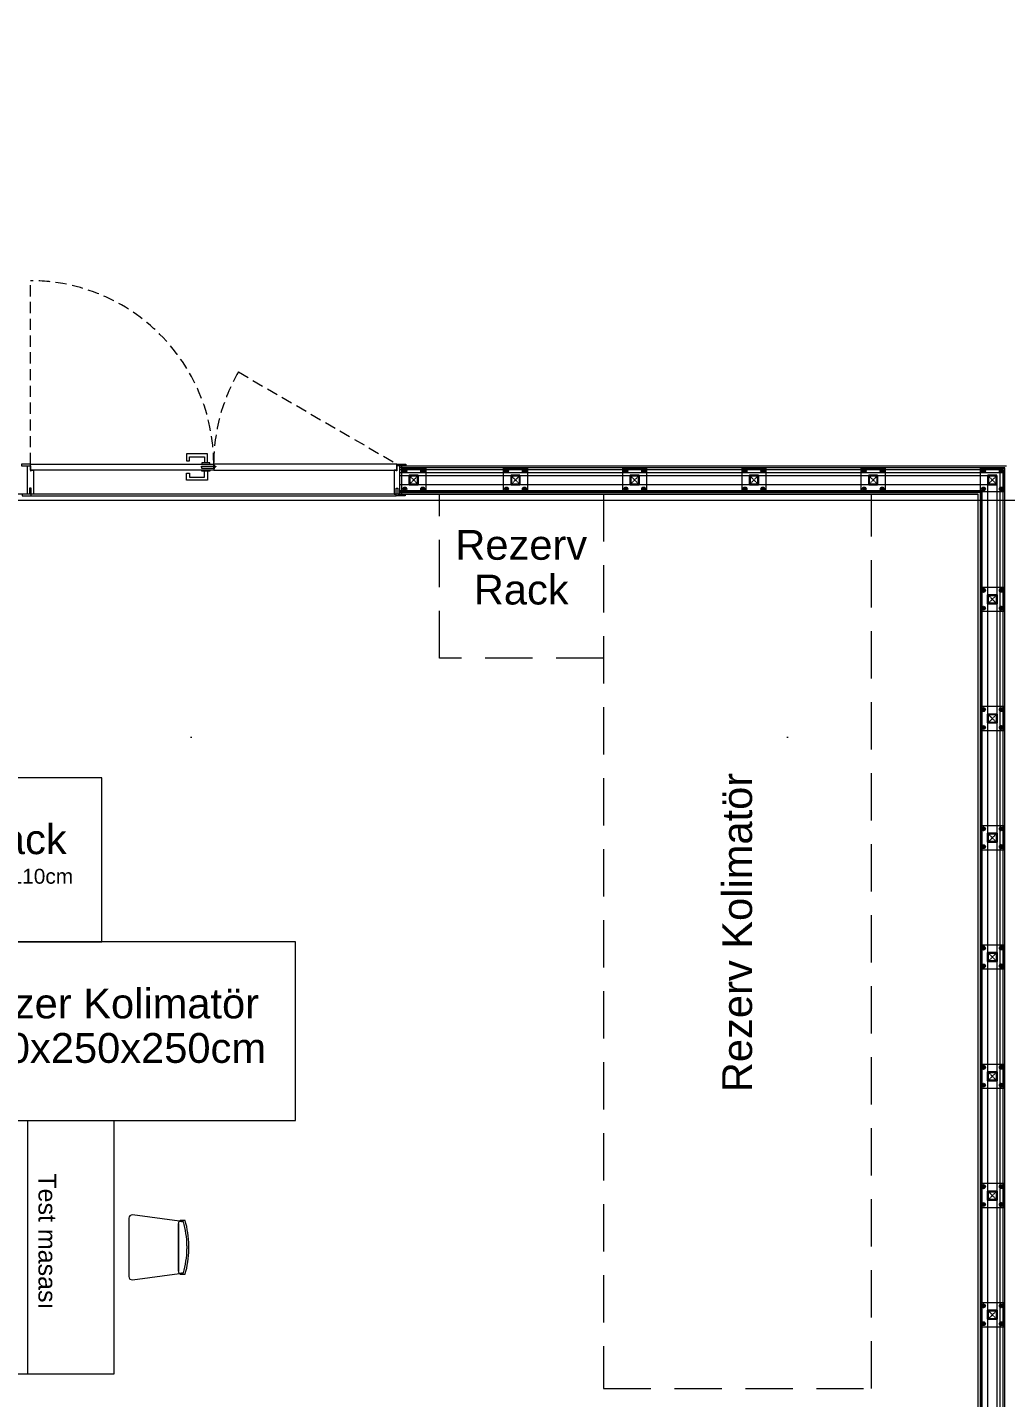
# Model space of a CAD drawing. Header units: centimetres. Extents: x 405464 to 563355, y 50011 to 66875.
# Drawn here: x 514778 to 515435, y 53317 to 54236 of the extents above; entities that cross this region are included whole.
import ezdxf
from ezdxf.enums import TextEntityAlignment as Align

# ---------------------------------------------------------------- set-up
doc = ezdxf.new("R2010")
doc.units = ezdxf.units.CM
for name, pattern in [('CHAIN', [0.3543, 0.2362, -0.0295, 0.0591, -0.0295]), ('DASHDOT', [25.4, 12.7, -6.35, 0, -6.35]), ('DASHED2', [9.525, 6.35, -3.175]), ('HIDDEN', [9.525, 6.35, -3.175]), ('M00$0$CENTER', [50.8, 31.75, -6.35, 6.35, -6.35]), ('M00$0$HIDDEN', [0.375, 0.25, -0.125])]:
    doc.linetypes.add(name, pattern=pattern)
doc.layers.get('0').update_dxf_attribs({"lineweight": 9})
doc.layers.add('-MH_Ad', color=1, linetype='Continuous', lineweight=9, true_color=0xff0000)
doc.layers.add('DV_alçıpanel_duvar_yeni', color=1, linetype='Continuous', lineweight=20, true_color=0xff0000)
for name, color, linetype, lineweight in [('0-KRCN-MİMARİ-220526', 8, 'Continuous', 9), ('A_Aks', 30, 'DASHDOT', 9), ('D_Alcipan_YL', 13, 'BATTING', 13), ('G_0.09', 254, 'Continuous', 9), ('G_0.13', 145, 'Continuous', 13), ('M00$0$A_Iskelet', 20, 'Continuous', 25), ('M00$0$D_Merkez', 51, 'M00$0$CENTER', 13), ('M00$0$D_Profil', 155, 'Continuous', 15), ('M00$0$KP_Acilim', 201, 'M00$0$HIDDEN', 15), ('M00$0$KP_Aksesuar', 9, 'Continuous', 9), ('M00$0$Y_Hidden_[Gizli]', 9, 'M00$0$HIDDEN', 9), ('MH_Alan', 51, 'Continuous', 9), ('TF_Cihaz', 20, 'Continuous', 13), ('TF_Mobilya', 142, 'Continuous', 9)]:
    doc.layers.add(name, color=color, linetype=linetype, lineweight=lineweight)
doc.layers.add('TF_Cihaz_yazı', color=5, linetype='Continuous')
doc.styles.add('MP_KAPI_POZ', font='arial.ttf')
doc.linetypes.add('BATTING', pattern='A,0.0001,-0.1,[134,ltypeshp.shx,S=0.1,R=0,X=-0.1,Y=0],-0.2,[134,ltypeshp.shx,S=0.1,R=180,X=0.1,Y=0],-0.1', length=0.4001)

# ---------------------------------------------------------------- blocks, each defined once
blk = doc.blocks.new('a_aks')
at = {"layer": 'A_Aks', "color": 8, "ltscale": 200}
for p, q in [((10530, 5308.05), (10530, -831.11)), ((10930, 5308.05), (10930, -831.11)), ((-743.44, 1657), (12633.63, 1657))]:
    blk.add_line(p, q, dxfattribs=at)
blk = doc.blocks.new('mimari_yeni_durum')
at = {"layer": 'A_Aks', "color": 8}
blk.add_blockref('a_aks', (0, 0), dxfattribs=at)
blk = doc.blocks.new('sandalye')
at = {"color": 8, "linetype": 'Continuous'}
for p, q in [((-24.3, 217.5), (-340.6, 175.2)), ((0, -196.2), (0, 196.2)), ((-355.7, 180.9), (-378.7, 180.9)), ((-366.5, 171.7), (-340.6, 175.2)), ((-340.6, 175.2), (-366.5, 171.7)), ((-332.8, -157.9), (-332.8, 157.9)), ((-332.8, 157.9), (-332.8, -157.9)), ((-378.7, -180.9), (-355.7, -180.9)), ((-340.6, -175.2), (-366.5, -171.7)), ((-366.5, -171.7), (-340.6, -175.2)), ((-340.6, -175.2), (-24.3, -217.5))]:
    blk.add_line(p, q, dxfattribs=at)
at = {"color": 8, "linetype": 'HIDDEN', "ltscale": 5}
blk.add_line((-403.2, 12.3), (-403.2, -12.3), dxfattribs=at)
at = {"color": 8, "linetype": 'Continuous'}
for centre, radius, start, end in [((-21.5, 196.2), 21.5, 360, 97.62396), ((276, 0), 679.3, 164.55635, 178.96555), ((222.2, 0), 613.2, 163.7398, 178.85401), ((222.2, 0), 613.2, 163.7398, 178.85401), ((-355.7, 157.9), 23, 48.67066, 90), ((-355.7, 157.9), 23, 0, 48.67066), ((-355.7, 157.9), 23, 0, 48.67066), ((276, 0), 679.3, 181.03445, 195.44365), ((222.2, 0), 613.2, 181.14599, 196.2602), ((222.2, 0), 613.2, 181.14599, 196.2602), ((-355.7, -157.9), 23, 270, 311.32934), ((-355.7, -157.9), 23, 311.32934, 360), ((-355.7, -157.9), 23, 311.32934, 360), ((-21.5, -196.2), 21.5, 262.37604, 0)]:
    blk.add_arc(centre, radius, start, end, dxfattribs=at)
at = {"color": 8, "linetype": 'HIDDEN', "ltscale": 5}
for centre, radius, start, end in [((276, 0), 679.3, 178.96555, 181.03445), ((276, 0), 679.3, 178.96555, 181.03445), ((222.2, 0), 613.2, 178.85401, 181.14599), ((222.2, 0), 613.2, 178.85401, 181.14599)]:
    blk.add_arc(centre, radius, start, end, dxfattribs=at)
blk = doc.blocks.new('kar_od_alan_2')
at = {"color": 8, "ltscale": 40}
blk.add_lwpolyline([(10368, 1095.75), (10368, 1095.75, 0.414214), (10370, 1097.75), (10370, 1213.75, 0.414214), (10368, 1215.75), (10368, 1215.75), (10368, 1240.75), (10478, 1240.75), (10478, 1070.75), (10368, 1070.75)], format="xyb", close=True, dxfattribs=at)
blk.add_lwpolyline([(10420, 1240.75), (10420, 1070.75)], dxfattribs=at)
at = {"layer": 'TF_Cihaz', "color": 8, "linetype": 'DASHED2', "ltscale": 5}
for points in [[(10696.5, 1661), (10806.5, 1661), (10806.5, 1551), (10696.5, 1551)], [(10806.5, 1061), (10986.5, 1061), (10986.5, 1661), (10806.5, 1661)]]:
    blk.add_lwpolyline(points, close=True, dxfattribs=at)
at = {"layer": 'TF_Cihaz', "color": 8}
for points in [[(10360, 1360.75), (10470, 1360.75), (10470, 1470.75), (10360, 1470.75)], [(10600, 1240.75), (10600, 1360.75), (10360, 1360.75), (10360, 1240.75)]]:
    blk.add_lwpolyline(points, close=True, dxfattribs=at)
at = {"color": 8, "xscale": 0.1, "yscale": 0.1, "zscale": 0.1, "rotation": 180}
blk.add_blockref('sandalye', (10488, 1155.75), dxfattribs=at)
at = {"color": 8, "style": 'MP_KAPI_POZ'}
blk.add_text('Test masası', height=12, rotation=270, dxfattribs=at).set_placement((10427.44, 1205.38))
at = {"layer": 'TF_Cihaz_yazı', "color": 8, "style": 'MP_KAPI_POZ'}
for s, height, p in [('Rezerv', 20, (10751.36, 1627)), ('Rack', 20, (10751.36, 1597)), ('Rack', 20, (10414.56, 1429.52)), ('110x110cm', 10, (10414.56, 1404.68)), ('Lazer Kolimatör', 20, (10477.63, 1319.35)), ('120x250x250cm', 20, (10477.63, 1289.51))]:
    blk.add_text(s, height=height, dxfattribs=at).set_placement(p, align=Align.MIDDLE_CENTER)
blk.add_text('Rezerv Kolimatör', height=20, rotation=90, dxfattribs=at).set_placement((10896.23, 1366.95), align=Align.MIDDLE_CENTER)
blk = doc.blocks.new('A$C17b1b0ad')
at = {"layer": 'MH_Alan', "color": 8}
blk.add_lwpolyline([(10360, 77), (10509, 77), (10509, 88), (10551, 88), (10551, 77), (10909, 77), (10909, 88), (10951, 88), (10951, 77), (11058, 77), (11058, 1661), (10360, 1661)], close=True, dxfattribs=at)
blk = doc.blocks.new('*U114')
at = {"ltscale": 40}
blk.add_lwpolyline([(0, 0), (0, 6), (6, 6), (6, 0)], close=True, dxfattribs=at)
at = {"layer": 'M00$0$D_Merkez', "ltscale": 0.015}
for points in [[(0, 0), (6, 6)], [(0, 6), (6, 0)]]:
    blk.add_lwpolyline(points, dxfattribs=at)
at = {"layer": 'M00$0$D_Profil', "ltscale": 40}
blk.add_lwpolyline([(0.4, 0.4), (0.4, 5.6), (5.6, 5.6), (5.6, 0.4)], close=True, dxfattribs=at)
blk = doc.blocks.new('duvarlar')
at = {"color": 8}
for points in [[(10422, 1681.2), (10416, 1681.2), (10416, 1680), (10422, 1680)], [(10422.5, 1677.2), (10424, 1677.2), (10424, 1661), (10422.6, 1661), (10422.6, 1665), (10421.4, 1665), (10421.4, 1661), (10420, 1661), (10420, 1680), (10422, 1680), (10422, 1676.7), (10422.5, 1676.7)], [(10545, 1681.2), (10545, 1677.2), (10422, 1677.2), (10422, 1681.2)], [(10545, 1681.2), (10545, 1677.2), (10668, 1677.2), (10668, 1681.2)], [(10667.4, 1661), (10667.4, 1665), (10668.6, 1665), (10668.6, 1661), (10670, 1661), (10670, 1680), (10668, 1680), (10668, 1676.7), (10667.5, 1676.7), (10667.5, 1677.2), (10666, 1677.2), (10666, 1661)], [(10668, 1681.2), (10674, 1681.2), (10674, 1680), (10668, 1680)], [(10687.25, 1662.5), (10671.25, 1662.5), (10671.25, 1678.5), (10687.25, 1678.5)], [(10755.5, 1662.5), (10739.5, 1662.5), (10739.5, 1678.5), (10755.5, 1678.5)], [(10835.5, 1662.5), (10819.5, 1662.5), (10819.5, 1678.5), (10835.5, 1678.5)], [(10915.5, 1662.5), (10899.5, 1662.5), (10899.5, 1678.5), (10915.5, 1678.5)], [(10995.5, 1662.5), (10979.5, 1662.5), (10979.5, 1678.5), (10995.5, 1678.5)], [(11075.5, 1662.5), (11059.5, 1662.5), (11059.5, 1678.5), (11075.5, 1678.5)], [(10421.4, 1661), (10416.6, 1661), (10416.6, 1659.8), (10422.6, 1659.8), (10422.6, 1665), (10421.4, 1665)], [(10668.6, 1661), (10673.4, 1661), (10673.4, 1659.8), (10667.4, 1659.8), (10667.4, 1665), (10668.6, 1665)], [(11075.5, 1582.5), (11075.5, 1598.5), (11059.5, 1598.5), (11059.5, 1582.5)], [(11075.5, 1502.5), (11075.5, 1518.5), (11059.5, 1518.5), (11059.5, 1502.5)], [(11075.5, 1422.5), (11075.5, 1438.5), (11059.5, 1438.5), (11059.5, 1422.5)], [(11075.5, 1342.5), (11075.5, 1358.5), (11059.5, 1358.5), (11059.5, 1342.5)], [(11075.5, 1262.5), (11075.5, 1278.5), (11059.5, 1278.5), (11059.5, 1262.5)], [(11075.5, 1182.5), (11075.5, 1198.5), (11059.5, 1198.5), (11059.5, 1182.5)], [(11075.5, 1102.5), (11075.5, 1118.5), (11059.5, 1118.5), (11059.5, 1102.5)]]:
    blk.add_lwpolyline(points, close=True, dxfattribs=at)
at = {"layer": 'D_Alcipan_YL', "color": 8, "linetype": 'BATTING', "ltscale": 4}
for p, q in [((10670, 1675.5), (11072.5, 1675.5)), ((11072.5, 1675.5), (11072.5, 77))]:
    blk.add_line(p, q, dxfattribs=at)
at = {"layer": 'DV_alçıpanel_duvar_yeni', "color": 8}
for p, q in [((10670, 1680), (11077, 1680)), ((10670, 1680), (11077, 1680)), ((11075.75, 1678.75), (10670, 1678.75)), ((10670, 1677.5), (11074.5, 1677.5)), ((11074.5, 1677.5), (11074.5, 77)), ((11075.75, 77), (11075.75, 1678.75)), ((10670, 1663.5), (11060.5, 1663.5)), ((10670, 1662.25), (11059.25, 1662.25)), ((11059.25, 1662.25), (10670, 1662.25)), ((10670, 1661), (11058, 1661)), ((11058, 77), (11058, 1661)), ((11059.25, 1662.25), (11059.25, 77)), ((11060.5, 77), (11060.5, 1663.5))]:
    blk.add_line(p, q, dxfattribs=at)
at = {"layer": 'G_0.09', "color": 8}
for p, q in [((10672.08, 1676.5), (10672.66, 1677.51)), ((10672.66, 1675.49), (10672.08, 1676.5)), ((10672.66, 1677.51), (10673.84, 1677.51)), ((10673.84, 1675.49), (10672.66, 1675.49)), ((10673.84, 1677.51), (10674.42, 1676.5)), ((10674.42, 1676.5), (10673.84, 1675.49)), ((10684.66, 1677.51), (10684.08, 1676.5)), ((10684.08, 1676.5), (10684.66, 1675.49)), ((10685.84, 1677.51), (10684.66, 1677.51)), ((10684.66, 1675.49), (10685.84, 1675.49)), ((10686.42, 1676.5), (10685.84, 1677.51)), ((10685.84, 1675.49), (10686.42, 1676.5)), ((10740.33, 1676.5), (10740.91, 1677.51)), ((10740.91, 1675.49), (10740.33, 1676.5)), ((10740.91, 1677.51), (10742.09, 1677.51)), ((10742.09, 1675.49), (10740.91, 1675.49)), ((10742.09, 1677.51), (10742.67, 1676.5)), ((10742.67, 1676.5), (10742.09, 1675.49)), ((10752.91, 1677.51), (10752.33, 1676.5)), ((10752.33, 1676.5), (10752.91, 1675.49)), ((10754.09, 1677.51), (10752.91, 1677.51)), ((10752.91, 1675.49), (10754.09, 1675.49)), ((10754.67, 1676.5), (10754.09, 1677.51)), ((10754.09, 1675.49), (10754.67, 1676.5)), ((10820.33, 1676.5), (10820.91, 1677.51)), ((10820.91, 1675.49), (10820.33, 1676.5)), ((10820.91, 1677.51), (10822.09, 1677.51)), ((10822.09, 1675.49), (10820.91, 1675.49)), ((10822.09, 1677.51), (10822.67, 1676.5)), ((10822.67, 1676.5), (10822.09, 1675.49)), ((10832.91, 1677.51), (10832.33, 1676.5)), ((10832.33, 1676.5), (10832.91, 1675.49)), ((10834.09, 1677.51), (10832.91, 1677.51)), ((10832.91, 1675.49), (10834.09, 1675.49)), ((10834.67, 1676.5), (10834.09, 1677.51)), ((10834.09, 1675.49), (10834.67, 1676.5)), ((10900.33, 1676.5), (10900.91, 1677.51)), ((10900.91, 1675.49), (10900.33, 1676.5)), ((10900.91, 1677.51), (10902.09, 1677.51)), ((10902.09, 1675.49), (10900.91, 1675.49)), ((10902.09, 1677.51), (10902.67, 1676.5)), ((10902.67, 1676.5), (10902.09, 1675.49)), ((10912.91, 1677.51), (10912.33, 1676.5)), ((10912.33, 1676.5), (10912.91, 1675.49)), ((10914.09, 1677.51), (10912.91, 1677.51)), ((10912.91, 1675.49), (10914.09, 1675.49)), ((10914.67, 1676.5), (10914.09, 1677.51)), ((10914.09, 1675.49), (10914.67, 1676.5)), ((10980.33, 1676.5), (10980.91, 1677.51)), ((10980.91, 1675.49), (10980.33, 1676.5)), ((10980.91, 1677.51), (10982.09, 1677.51)), ((10982.09, 1675.49), (10980.91, 1675.49)), ((10982.09, 1677.51), (10982.67, 1676.5)), ((10982.67, 1676.5), (10982.09, 1675.49)), ((10992.91, 1677.51), (10992.33, 1676.5)), ((10992.33, 1676.5), (10992.91, 1675.49)), ((10994.09, 1677.51), (10992.91, 1677.51)), ((10992.91, 1675.49), (10994.09, 1675.49)), ((10994.67, 1676.5), (10994.09, 1677.51)), ((10994.09, 1675.49), (10994.67, 1676.5)), ((11060.33, 1676.5), (11060.91, 1677.51)), ((11060.91, 1675.49), (11060.33, 1676.5)), ((11060.91, 1677.51), (11062.09, 1677.51)), ((11062.09, 1675.49), (11060.91, 1675.49)), ((11062.09, 1677.51), (11062.67, 1676.5)), ((11062.67, 1676.5), (11062.09, 1675.49)), ((11072.91, 1677.51), (11072.33, 1676.5)), ((11072.33, 1676.5), (11072.91, 1675.49)), ((11074.09, 1677.51), (11072.91, 1677.51)), ((11072.91, 1675.49), (11074.09, 1675.49)), ((11074.67, 1676.5), (11074.09, 1677.51)), ((11074.09, 1675.49), (11074.67, 1676.5)), ((10672.66, 1665.51), (10672.08, 1664.5)), ((10672.08, 1664.5), (10672.66, 1663.49)), ((10673.84, 1665.51), (10672.66, 1665.51)), ((10674.42, 1664.5), (10673.84, 1665.51)), ((10673.84, 1663.49), (10674.42, 1664.5)), ((10684.08, 1664.5), (10684.66, 1665.51)), ((10684.66, 1663.49), (10684.08, 1664.5)), ((10684.66, 1665.51), (10685.84, 1665.51)), ((10685.84, 1665.51), (10686.42, 1664.5)), ((10686.42, 1664.5), (10685.84, 1663.49)), ((10740.91, 1665.51), (10740.33, 1664.5)), ((10740.33, 1664.5), (10740.91, 1663.49)), ((10742.09, 1665.51), (10740.91, 1665.51)), ((10742.67, 1664.5), (10742.09, 1665.51)), ((10742.09, 1663.49), (10742.67, 1664.5)), ((10752.33, 1664.5), (10752.91, 1665.51)), ((10752.91, 1663.49), (10752.33, 1664.5)), ((10752.91, 1665.51), (10754.09, 1665.51)), ((10754.09, 1665.51), (10754.67, 1664.5)), ((10754.67, 1664.5), (10754.09, 1663.49)), ((10820.91, 1665.51), (10820.33, 1664.5)), ((10820.33, 1664.5), (10820.91, 1663.49)), ((10822.09, 1665.51), (10820.91, 1665.51)), ((10822.67, 1664.5), (10822.09, 1665.51)), ((10822.09, 1663.49), (10822.67, 1664.5)), ((10832.33, 1664.5), (10832.91, 1665.51)), ((10832.91, 1663.49), (10832.33, 1664.5)), ((10832.91, 1665.51), (10834.09, 1665.51)), ((10834.09, 1665.51), (10834.67, 1664.5)), ((10834.67, 1664.5), (10834.09, 1663.49)), ((10900.91, 1665.51), (10900.33, 1664.5)), ((10900.33, 1664.5), (10900.91, 1663.49)), ((10902.09, 1665.51), (10900.91, 1665.51)), ((10902.67, 1664.5), (10902.09, 1665.51)), ((10902.09, 1663.49), (10902.67, 1664.5)), ((10912.33, 1664.5), (10912.91, 1665.51)), ((10912.91, 1663.49), (10912.33, 1664.5)), ((10912.91, 1665.51), (10914.09, 1665.51)), ((10914.09, 1665.51), (10914.67, 1664.5)), ((10914.67, 1664.5), (10914.09, 1663.49)), ((10980.91, 1665.51), (10980.33, 1664.5)), ((10980.33, 1664.5), (10980.91, 1663.49)), ((10982.09, 1665.51), (10980.91, 1665.51)), ((10982.67, 1664.5), (10982.09, 1665.51)), ((10982.09, 1663.49), (10982.67, 1664.5)), ((10992.33, 1664.5), (10992.91, 1665.51)), ((10992.91, 1663.49), (10992.33, 1664.5)), ((10992.91, 1665.51), (10994.09, 1665.51)), ((10994.09, 1665.51), (10994.67, 1664.5)), ((10994.67, 1664.5), (10994.09, 1663.49)), ((11060.91, 1665.51), (11060.33, 1664.5)), ((11060.33, 1664.5), (11060.91, 1663.49)), ((11062.09, 1665.51), (11060.91, 1665.51)), ((11062.67, 1664.5), (11062.09, 1665.51)), ((11062.09, 1663.49), (11062.67, 1664.5)), ((11072.33, 1664.5), (11072.91, 1665.51)), ((11072.91, 1663.49), (11072.33, 1664.5)), ((11072.91, 1665.51), (11074.09, 1665.51)), ((11074.09, 1665.51), (11074.67, 1664.5)), ((11074.67, 1664.5), (11074.09, 1663.49)), ((10672.66, 1663.49), (10673.84, 1663.49)), ((10685.84, 1663.49), (10684.66, 1663.49)), ((10740.91, 1663.49), (10742.09, 1663.49)), ((10754.09, 1663.49), (10752.91, 1663.49)), ((10820.91, 1663.49), (10822.09, 1663.49)), ((10834.09, 1663.49), (10832.91, 1663.49)), ((10900.91, 1663.49), (10902.09, 1663.49)), ((10914.09, 1663.49), (10912.91, 1663.49)), ((10980.91, 1663.49), (10982.09, 1663.49)), ((10994.09, 1663.49), (10992.91, 1663.49)), ((11060.91, 1663.49), (11062.09, 1663.49)), ((11074.09, 1663.49), (11072.91, 1663.49)), ((11061.5, 1597.67), (11060.49, 1597.09)), ((11060.49, 1597.09), (11060.49, 1595.91)), ((11060.49, 1595.91), (11061.5, 1595.33)), ((11062.51, 1597.09), (11061.5, 1597.67)), ((11061.5, 1595.33), (11062.51, 1595.91)), ((11062.51, 1595.91), (11062.51, 1597.09)), ((11072.49, 1597.09), (11073.5, 1597.67)), ((11072.49, 1595.91), (11072.49, 1597.09)), ((11073.5, 1595.33), (11072.49, 1595.91)), ((11073.5, 1597.67), (11074.51, 1597.09)), ((11074.51, 1595.91), (11073.5, 1595.33)), ((11074.51, 1597.09), (11074.51, 1595.91)), ((11060.49, 1585.09), (11061.5, 1585.67)), ((11060.49, 1583.91), (11060.49, 1585.09)), ((11061.5, 1583.33), (11060.49, 1583.91)), ((11061.5, 1585.67), (11062.51, 1585.09)), ((11062.51, 1583.91), (11061.5, 1583.33)), ((11062.51, 1585.09), (11062.51, 1583.91)), ((11073.5, 1585.67), (11072.49, 1585.09)), ((11072.49, 1585.09), (11072.49, 1583.91)), ((11072.49, 1583.91), (11073.5, 1583.33)), ((11074.51, 1585.09), (11073.5, 1585.67)), ((11073.5, 1583.33), (11074.51, 1583.91)), ((11074.51, 1583.91), (11074.51, 1585.09)), ((11061.5, 1517.67), (11060.49, 1517.09)), ((11060.49, 1517.09), (11060.49, 1515.91)), ((11062.51, 1517.09), (11061.5, 1517.67)), ((11062.51, 1515.91), (11062.51, 1517.09)), ((11072.49, 1517.09), (11073.5, 1517.67)), ((11072.49, 1515.91), (11072.49, 1517.09)), ((11073.5, 1517.67), (11074.51, 1517.09)), ((11074.51, 1517.09), (11074.51, 1515.91)), ((11060.49, 1515.91), (11061.5, 1515.33)), ((11061.5, 1515.33), (11062.51, 1515.91)), ((11073.5, 1515.33), (11072.49, 1515.91)), ((11074.51, 1515.91), (11073.5, 1515.33)), ((11060.49, 1505.09), (11061.5, 1505.67)), ((11060.49, 1503.91), (11060.49, 1505.09)), ((11061.5, 1503.33), (11060.49, 1503.91)), ((11061.5, 1505.67), (11062.51, 1505.09)), ((11062.51, 1503.91), (11061.5, 1503.33)), ((11062.51, 1505.09), (11062.51, 1503.91)), ((11073.5, 1505.67), (11072.49, 1505.09)), ((11072.49, 1505.09), (11072.49, 1503.91)), ((11072.49, 1503.91), (11073.5, 1503.33)), ((11074.51, 1505.09), (11073.5, 1505.67)), ((11073.5, 1503.33), (11074.51, 1503.91)), ((11074.51, 1503.91), (11074.51, 1505.09)), ((11061.5, 1437.67), (11060.49, 1437.09)), ((11060.49, 1437.09), (11060.49, 1435.91)), ((11060.49, 1435.91), (11061.5, 1435.33)), ((11062.51, 1437.09), (11061.5, 1437.67)), ((11061.5, 1435.33), (11062.51, 1435.91)), ((11062.51, 1435.91), (11062.51, 1437.09)), ((11072.49, 1437.09), (11073.5, 1437.67)), ((11072.49, 1435.91), (11072.49, 1437.09)), ((11073.5, 1435.33), (11072.49, 1435.91)), ((11073.5, 1437.67), (11074.51, 1437.09)), ((11074.51, 1435.91), (11073.5, 1435.33)), ((11074.51, 1437.09), (11074.51, 1435.91)), ((11060.49, 1425.09), (11061.5, 1425.67)), ((11060.49, 1423.91), (11060.49, 1425.09)), ((11061.5, 1425.67), (11062.51, 1425.09)), ((11062.51, 1425.09), (11062.51, 1423.91)), ((11073.5, 1425.67), (11072.49, 1425.09)), ((11072.49, 1425.09), (11072.49, 1423.91)), ((11074.51, 1425.09), (11073.5, 1425.67)), ((11074.51, 1423.91), (11074.51, 1425.09)), ((11061.5, 1423.33), (11060.49, 1423.91)), ((11062.51, 1423.91), (11061.5, 1423.33)), ((11072.49, 1423.91), (11073.5, 1423.33)), ((11073.5, 1423.33), (11074.51, 1423.91)), ((11061.5, 1357.67), (11060.49, 1357.09)), ((11060.49, 1357.09), (11060.49, 1355.91)), ((11060.49, 1355.91), (11061.5, 1355.33)), ((11062.51, 1357.09), (11061.5, 1357.67)), ((11061.5, 1355.33), (11062.51, 1355.91)), ((11062.51, 1355.91), (11062.51, 1357.09)), ((11072.49, 1357.09), (11073.5, 1357.67)), ((11072.49, 1355.91), (11072.49, 1357.09)), ((11073.5, 1355.33), (11072.49, 1355.91)), ((11073.5, 1357.67), (11074.51, 1357.09)), ((11074.51, 1355.91), (11073.5, 1355.33)), ((11074.51, 1357.09), (11074.51, 1355.91)), ((11060.49, 1345.09), (11061.5, 1345.67)), ((11060.49, 1343.91), (11060.49, 1345.09)), ((11061.5, 1343.33), (11060.49, 1343.91)), ((11061.5, 1345.67), (11062.51, 1345.09)), ((11062.51, 1343.91), (11061.5, 1343.33)), ((11062.51, 1345.09), (11062.51, 1343.91)), ((11073.5, 1345.67), (11072.49, 1345.09)), ((11072.49, 1345.09), (11072.49, 1343.91)), ((11072.49, 1343.91), (11073.5, 1343.33)), ((11074.51, 1345.09), (11073.5, 1345.67)), ((11073.5, 1343.33), (11074.51, 1343.91)), ((11074.51, 1343.91), (11074.51, 1345.09)), ((11061.5, 1277.67), (11060.49, 1277.09)), ((11062.51, 1277.09), (11061.5, 1277.67)), ((11072.49, 1277.09), (11073.5, 1277.67)), ((11073.5, 1277.67), (11074.51, 1277.09)), ((11060.49, 1277.09), (11060.49, 1275.91)), ((11060.49, 1275.91), (11061.5, 1275.33)), ((11061.5, 1275.33), (11062.51, 1275.91)), ((11062.51, 1275.91), (11062.51, 1277.09)), ((11072.49, 1275.91), (11072.49, 1277.09)), ((11073.5, 1275.33), (11072.49, 1275.91)), ((11074.51, 1275.91), (11073.5, 1275.33)), ((11074.51, 1277.09), (11074.51, 1275.91)), ((11060.49, 1265.09), (11061.5, 1265.67)), ((11060.49, 1263.91), (11060.49, 1265.09)), ((11061.5, 1263.33), (11060.49, 1263.91)), ((11061.5, 1265.67), (11062.51, 1265.09)), ((11062.51, 1263.91), (11061.5, 1263.33)), ((11062.51, 1265.09), (11062.51, 1263.91)), ((11073.5, 1265.67), (11072.49, 1265.09)), ((11072.49, 1265.09), (11072.49, 1263.91)), ((11072.49, 1263.91), (11073.5, 1263.33)), ((11074.51, 1265.09), (11073.5, 1265.67)), ((11073.5, 1263.33), (11074.51, 1263.91)), ((11074.51, 1263.91), (11074.51, 1265.09)), ((11061.5, 1197.67), (11060.49, 1197.09)), ((11060.49, 1197.09), (11060.49, 1195.91)), ((11060.49, 1195.91), (11061.5, 1195.33)), ((11062.51, 1197.09), (11061.5, 1197.67)), ((11061.5, 1195.33), (11062.51, 1195.91)), ((11062.51, 1195.91), (11062.51, 1197.09)), ((11072.49, 1197.09), (11073.5, 1197.67)), ((11072.49, 1195.91), (11072.49, 1197.09)), ((11073.5, 1195.33), (11072.49, 1195.91)), ((11073.5, 1197.67), (11074.51, 1197.09)), ((11074.51, 1195.91), (11073.5, 1195.33)), ((11074.51, 1197.09), (11074.51, 1195.91)), ((11060.49, 1185.09), (11061.5, 1185.67)), ((11060.49, 1183.91), (11060.49, 1185.09)), ((11061.5, 1183.33), (11060.49, 1183.91)), ((11061.5, 1185.67), (11062.51, 1185.09)), ((11062.51, 1183.91), (11061.5, 1183.33)), ((11062.51, 1185.09), (11062.51, 1183.91)), ((11073.5, 1185.67), (11072.49, 1185.09)), ((11072.49, 1185.09), (11072.49, 1183.91)), ((11072.49, 1183.91), (11073.5, 1183.33)), ((11074.51, 1185.09), (11073.5, 1185.67)), ((11073.5, 1183.33), (11074.51, 1183.91)), ((11074.51, 1183.91), (11074.51, 1185.09)), ((11061.5, 1117.67), (11060.49, 1117.09)), ((11060.49, 1117.09), (11060.49, 1115.91)), ((11060.49, 1115.91), (11061.5, 1115.33)), ((11062.51, 1117.09), (11061.5, 1117.67)), ((11061.5, 1115.33), (11062.51, 1115.91)), ((11062.51, 1115.91), (11062.51, 1117.09)), ((11072.49, 1117.09), (11073.5, 1117.67)), ((11072.49, 1115.91), (11072.49, 1117.09)), ((11073.5, 1115.33), (11072.49, 1115.91)), ((11073.5, 1117.67), (11074.51, 1117.09)), ((11074.51, 1115.91), (11073.5, 1115.33)), ((11074.51, 1117.09), (11074.51, 1115.91)), ((11060.49, 1105.09), (11061.5, 1105.67)), ((11060.49, 1103.91), (11060.49, 1105.09)), ((11061.5, 1103.33), (11060.49, 1103.91)), ((11061.5, 1105.67), (11062.51, 1105.09)), ((11062.51, 1103.91), (11061.5, 1103.33)), ((11062.51, 1105.09), (11062.51, 1103.91)), ((11073.5, 1105.67), (11072.49, 1105.09)), ((11072.49, 1105.09), (11072.49, 1103.91)), ((11072.49, 1103.91), (11073.5, 1103.33)), ((11074.51, 1105.09), (11073.5, 1105.67)), ((11073.5, 1103.33), (11074.51, 1103.91)), ((11074.51, 1103.91), (11074.51, 1105.09))]:
    blk.add_line(p, q, dxfattribs=at)
at = {"layer": 'G_0.09', "color": 8, "linetype": 'CHAIN', "ltscale": 3}
for p, q in [((10674.42, 1676.5), (10672.08, 1676.5)), ((10673.25, 1677.51), (10673.25, 1675.49)), ((10684.08, 1676.5), (10686.42, 1676.5)), ((10685.25, 1677.51), (10685.25, 1675.49)), ((10742.67, 1676.5), (10740.33, 1676.5)), ((10741.5, 1677.51), (10741.5, 1675.49)), ((10752.33, 1676.5), (10754.67, 1676.5)), ((10753.5, 1677.51), (10753.5, 1675.49)), ((10822.67, 1676.5), (10820.33, 1676.5)), ((10821.5, 1677.51), (10821.5, 1675.49)), ((10832.33, 1676.5), (10834.67, 1676.5)), ((10833.5, 1677.51), (10833.5, 1675.49)), ((10902.67, 1676.5), (10900.33, 1676.5)), ((10901.5, 1677.51), (10901.5, 1675.49)), ((10912.33, 1676.5), (10914.67, 1676.5)), ((10913.5, 1677.51), (10913.5, 1675.49)), ((10982.67, 1676.5), (10980.33, 1676.5)), ((10981.5, 1677.51), (10981.5, 1675.49)), ((10992.33, 1676.5), (10994.67, 1676.5)), ((10993.5, 1677.51), (10993.5, 1675.49)), ((11062.67, 1676.5), (11060.33, 1676.5)), ((11061.5, 1677.51), (11061.5, 1675.49)), ((11072.33, 1676.5), (11074.67, 1676.5)), ((11073.5, 1677.51), (11073.5, 1675.49)), ((10674.42, 1664.5), (10672.08, 1664.5)), ((10673.25, 1663.49), (10673.25, 1665.51)), ((10684.08, 1664.5), (10686.42, 1664.5)), ((10685.25, 1663.49), (10685.25, 1665.51)), ((10742.67, 1664.5), (10740.33, 1664.5)), ((10741.5, 1663.49), (10741.5, 1665.51)), ((10752.33, 1664.5), (10754.67, 1664.5)), ((10753.5, 1663.49), (10753.5, 1665.51)), ((10822.67, 1664.5), (10820.33, 1664.5)), ((10821.5, 1663.49), (10821.5, 1665.51)), ((10832.33, 1664.5), (10834.67, 1664.5)), ((10833.5, 1663.49), (10833.5, 1665.51)), ((10902.67, 1664.5), (10900.33, 1664.5)), ((10901.5, 1663.49), (10901.5, 1665.51)), ((10912.33, 1664.5), (10914.67, 1664.5)), ((10913.5, 1663.49), (10913.5, 1665.51)), ((10982.67, 1664.5), (10980.33, 1664.5)), ((10981.5, 1663.49), (10981.5, 1665.51)), ((10992.33, 1664.5), (10994.67, 1664.5)), ((10993.5, 1663.49), (10993.5, 1665.51)), ((11062.67, 1664.5), (11060.33, 1664.5)), ((11061.5, 1663.49), (11061.5, 1665.51)), ((11072.33, 1664.5), (11074.67, 1664.5)), ((11073.5, 1663.49), (11073.5, 1665.51)), ((11060.49, 1596.5), (11062.51, 1596.5)), ((11061.5, 1595.33), (11061.5, 1597.67)), ((11074.51, 1596.5), (11072.49, 1596.5)), ((11073.5, 1595.33), (11073.5, 1597.67)), ((11060.49, 1584.5), (11062.51, 1584.5)), ((11061.5, 1585.67), (11061.5, 1583.33)), ((11074.51, 1584.5), (11072.49, 1584.5)), ((11073.5, 1585.67), (11073.5, 1583.33)), ((11061.5, 1515.33), (11061.5, 1517.67)), ((11073.5, 1515.33), (11073.5, 1517.67)), ((11060.49, 1516.5), (11062.51, 1516.5)), ((11074.51, 1516.5), (11072.49, 1516.5)), ((11060.49, 1504.5), (11062.51, 1504.5)), ((11061.5, 1505.67), (11061.5, 1503.33)), ((11074.51, 1504.5), (11072.49, 1504.5)), ((11073.5, 1505.67), (11073.5, 1503.33)), ((11060.49, 1436.5), (11062.51, 1436.5)), ((11061.5, 1435.33), (11061.5, 1437.67)), ((11074.51, 1436.5), (11072.49, 1436.5)), ((11073.5, 1435.33), (11073.5, 1437.67)), ((11061.5, 1425.67), (11061.5, 1423.33)), ((11073.5, 1425.67), (11073.5, 1423.33)), ((11060.49, 1424.5), (11062.51, 1424.5)), ((11074.51, 1424.5), (11072.49, 1424.5)), ((11060.49, 1356.5), (11062.51, 1356.5)), ((11061.5, 1355.33), (11061.5, 1357.67)), ((11074.51, 1356.5), (11072.49, 1356.5)), ((11073.5, 1355.33), (11073.5, 1357.67)), ((11060.49, 1344.5), (11062.51, 1344.5)), ((11061.5, 1345.67), (11061.5, 1343.33)), ((11074.51, 1344.5), (11072.49, 1344.5)), ((11073.5, 1345.67), (11073.5, 1343.33)), ((11061.5, 1275.33), (11061.5, 1277.67)), ((11073.5, 1275.33), (11073.5, 1277.67)), ((11060.49, 1276.5), (11062.51, 1276.5)), ((11074.51, 1276.5), (11072.49, 1276.5)), ((11060.49, 1264.5), (11062.51, 1264.5)), ((11061.5, 1265.67), (11061.5, 1263.33)), ((11074.51, 1264.5), (11072.49, 1264.5)), ((11073.5, 1265.67), (11073.5, 1263.33)), ((11060.49, 1196.5), (11062.51, 1196.5)), ((11061.5, 1195.33), (11061.5, 1197.67)), ((11074.51, 1196.5), (11072.49, 1196.5)), ((11073.5, 1195.33), (11073.5, 1197.67)), ((11060.49, 1184.5), (11062.51, 1184.5)), ((11061.5, 1185.67), (11061.5, 1183.33)), ((11074.51, 1184.5), (11072.49, 1184.5)), ((11073.5, 1185.67), (11073.5, 1183.33)), ((11060.49, 1116.5), (11062.51, 1116.5)), ((11061.5, 1115.33), (11061.5, 1117.67)), ((11074.51, 1116.5), (11072.49, 1116.5)), ((11073.5, 1115.33), (11073.5, 1117.67)), ((11060.49, 1104.5), (11062.51, 1104.5)), ((11061.5, 1105.67), (11061.5, 1103.33)), ((11074.51, 1104.5), (11072.49, 1104.5)), ((11073.5, 1105.67), (11073.5, 1103.33))]:
    blk.add_line(p, q, dxfattribs=at)
at = {"layer": 'G_0.09', "color": 8}
for centre, radius in [((10673.25, 1676.5), 1.28), ((10673.25, 1676.5), 0.917), ((10673.25, 1676.5), 0.9), ((10673.25, 1676.5), 0.693), ((10673.25, 1676.5), 0.64), ((10673.25, 1676.5), 0.539), ((10685.25, 1676.5), 1.28), ((10685.25, 1676.5), 0.917), ((10685.25, 1676.5), 0.9), ((10685.25, 1676.5), 0.693), ((10685.25, 1676.5), 0.64), ((10685.25, 1676.5), 0.539), ((10741.5, 1676.5), 1.28), ((10741.5, 1676.5), 0.917), ((10741.5, 1676.5), 0.9), ((10741.5, 1676.5), 0.693), ((10741.5, 1676.5), 0.64), ((10741.5, 1676.5), 0.539), ((10753.5, 1676.5), 1.28), ((10753.5, 1676.5), 0.917), ((10753.5, 1676.5), 0.9), ((10753.5, 1676.5), 0.693), ((10753.5, 1676.5), 0.64), ((10753.5, 1676.5), 0.539), ((10821.5, 1676.5), 1.28), ((10821.5, 1676.5), 0.917), ((10821.5, 1676.5), 0.9), ((10821.5, 1676.5), 0.693), ((10821.5, 1676.5), 0.64), ((10821.5, 1676.5), 0.539), ((10833.5, 1676.5), 1.28), ((10833.5, 1676.5), 0.917), ((10833.5, 1676.5), 0.9), ((10833.5, 1676.5), 0.693), ((10833.5, 1676.5), 0.64), ((10833.5, 1676.5), 0.539), ((10901.5, 1676.5), 1.28), ((10901.5, 1676.5), 0.917), ((10901.5, 1676.5), 0.9), ((10901.5, 1676.5), 0.693), ((10901.5, 1676.5), 0.64), ((10901.5, 1676.5), 0.539), ((10913.5, 1676.5), 1.28), ((10913.5, 1676.5), 0.917), ((10913.5, 1676.5), 0.9), ((10913.5, 1676.5), 0.693), ((10913.5, 1676.5), 0.64), ((10913.5, 1676.5), 0.539), ((10981.5, 1676.5), 1.28), ((10981.5, 1676.5), 0.917), ((10981.5, 1676.5), 0.9), ((10981.5, 1676.5), 0.693), ((10981.5, 1676.5), 0.64), ((10981.5, 1676.5), 0.539), ((10993.5, 1676.5), 1.28), ((10993.5, 1676.5), 0.917), ((10993.5, 1676.5), 0.9), ((10993.5, 1676.5), 0.693), ((10993.5, 1676.5), 0.64), ((10993.5, 1676.5), 0.539), ((11061.5, 1676.5), 1.28), ((11061.5, 1676.5), 0.917), ((11061.5, 1676.5), 0.9), ((11061.5, 1676.5), 0.693), ((11061.5, 1676.5), 0.64), ((11061.5, 1676.5), 0.539), ((11073.5, 1676.5), 1.28), ((11073.5, 1676.5), 0.917), ((11073.5, 1676.5), 0.9), ((11073.5, 1676.5), 0.693), ((11073.5, 1676.5), 0.64), ((11073.5, 1676.5), 0.539), ((10673.25, 1664.5), 1.28), ((10673.25, 1664.5), 0.917), ((10673.25, 1664.5), 0.9), ((10673.25, 1664.5), 0.693), ((10673.25, 1664.5), 0.64), ((10673.25, 1664.5), 0.539), ((10685.25, 1664.5), 1.28), ((10685.25, 1664.5), 0.917), ((10685.25, 1664.5), 0.9), ((10685.25, 1664.5), 0.693), ((10685.25, 1664.5), 0.64), ((10685.25, 1664.5), 0.539), ((10741.5, 1664.5), 1.28), ((10741.5, 1664.5), 0.917), ((10741.5, 1664.5), 0.9), ((10741.5, 1664.5), 0.693), ((10741.5, 1664.5), 0.64), ((10741.5, 1664.5), 0.539), ((10753.5, 1664.5), 1.28), ((10753.5, 1664.5), 0.917), ((10753.5, 1664.5), 0.9), ((10753.5, 1664.5), 0.693), ((10753.5, 1664.5), 0.64), ((10753.5, 1664.5), 0.539), ((10821.5, 1664.5), 1.28), ((10821.5, 1664.5), 0.917), ((10821.5, 1664.5), 0.9), ((10821.5, 1664.5), 0.693), ((10821.5, 1664.5), 0.64), ((10821.5, 1664.5), 0.539), ((10833.5, 1664.5), 1.28), ((10833.5, 1664.5), 0.917), ((10833.5, 1664.5), 0.9), ((10833.5, 1664.5), 0.693), ((10833.5, 1664.5), 0.64), ((10833.5, 1664.5), 0.539), ((10901.5, 1664.5), 1.28), ((10901.5, 1664.5), 0.917), ((10901.5, 1664.5), 0.9), ((10901.5, 1664.5), 0.693), ((10901.5, 1664.5), 0.64), ((10901.5, 1664.5), 0.539), ((10913.5, 1664.5), 1.28), ((10913.5, 1664.5), 0.917), ((10913.5, 1664.5), 0.9), ((10913.5, 1664.5), 0.693), ((10913.5, 1664.5), 0.64), ((10913.5, 1664.5), 0.539), ((10981.5, 1664.5), 1.28), ((10981.5, 1664.5), 0.917), ((10981.5, 1664.5), 0.9), ((10981.5, 1664.5), 0.693), ((10981.5, 1664.5), 0.64), ((10981.5, 1664.5), 0.539), ((10993.5, 1664.5), 1.28), ((10993.5, 1664.5), 0.917), ((10993.5, 1664.5), 0.9), ((10993.5, 1664.5), 0.693), ((10993.5, 1664.5), 0.64), ((10993.5, 1664.5), 0.539), ((11061.5, 1664.5), 1.28), ((11061.5, 1664.5), 0.917), ((11061.5, 1664.5), 0.9), ((11061.5, 1664.5), 0.693), ((11061.5, 1664.5), 0.64), ((11061.5, 1664.5), 0.539), ((11073.5, 1664.5), 1.28), ((11073.5, 1664.5), 0.917), ((11073.5, 1664.5), 0.9), ((11073.5, 1664.5), 0.693), ((11073.5, 1664.5), 0.64), ((11073.5, 1664.5), 0.539), ((11061.5, 1596.5), 1.28), ((11061.5, 1596.5), 0.917), ((11061.5, 1596.5), 0.9), ((11061.5, 1596.5), 0.693), ((11061.5, 1596.5), 0.64), ((11061.5, 1596.5), 0.539), ((11073.5, 1596.5), 1.28), ((11073.5, 1596.5), 0.917), ((11073.5, 1596.5), 0.9), ((11073.5, 1596.5), 0.693), ((11073.5, 1596.5), 0.64), ((11073.5, 1596.5), 0.539), ((11061.5, 1584.5), 1.28), ((11061.5, 1584.5), 0.917), ((11061.5, 1584.5), 0.9), ((11061.5, 1584.5), 0.693), ((11061.5, 1584.5), 0.64), ((11061.5, 1584.5), 0.539), ((11073.5, 1584.5), 1.28), ((11073.5, 1584.5), 0.917), ((11073.5, 1584.5), 0.9), ((11073.5, 1584.5), 0.693), ((11073.5, 1584.5), 0.64), ((11073.5, 1584.5), 0.539), ((11061.5, 1516.5), 1.28), ((11061.5, 1516.5), 0.917), ((11061.5, 1516.5), 0.9), ((11061.5, 1516.5), 0.693), ((11061.5, 1516.5), 0.64), ((11061.5, 1516.5), 0.539), ((11073.5, 1516.5), 1.28), ((11073.5, 1516.5), 0.917), ((11073.5, 1516.5), 0.9), ((11073.5, 1516.5), 0.693), ((11073.5, 1516.5), 0.64), ((11073.5, 1516.5), 0.539), ((11061.5, 1504.5), 1.28), ((11061.5, 1504.5), 0.917), ((11061.5, 1504.5), 0.9), ((11061.5, 1504.5), 0.693), ((11061.5, 1504.5), 0.64), ((11061.5, 1504.5), 0.539), ((11073.5, 1504.5), 1.28), ((11073.5, 1504.5), 0.917), ((11073.5, 1504.5), 0.9), ((11073.5, 1504.5), 0.693), ((11073.5, 1504.5), 0.64), ((11073.5, 1504.5), 0.539), ((11061.5, 1436.5), 1.28), ((11061.5, 1436.5), 0.917), ((11061.5, 1436.5), 0.9), ((11061.5, 1436.5), 0.693), ((11061.5, 1436.5), 0.64), ((11061.5, 1436.5), 0.539), ((11073.5, 1436.5), 1.28), ((11073.5, 1436.5), 0.917), ((11073.5, 1436.5), 0.9), ((11073.5, 1436.5), 0.693), ((11073.5, 1436.5), 0.64), ((11073.5, 1436.5), 0.539), ((11061.5, 1424.5), 1.28), ((11061.5, 1424.5), 0.917), ((11061.5, 1424.5), 0.9), ((11061.5, 1424.5), 0.693), ((11061.5, 1424.5), 0.64), ((11061.5, 1424.5), 0.539), ((11073.5, 1424.5), 1.28), ((11073.5, 1424.5), 0.917), ((11073.5, 1424.5), 0.9), ((11073.5, 1424.5), 0.693), ((11073.5, 1424.5), 0.64), ((11073.5, 1424.5), 0.539), ((11061.5, 1356.5), 1.28), ((11061.5, 1356.5), 0.917), ((11061.5, 1356.5), 0.9), ((11061.5, 1356.5), 0.693), ((11061.5, 1356.5), 0.64), ((11061.5, 1356.5), 0.539), ((11073.5, 1356.5), 1.28), ((11073.5, 1356.5), 0.917), ((11073.5, 1356.5), 0.9), ((11073.5, 1356.5), 0.693), ((11073.5, 1356.5), 0.64), ((11073.5, 1356.5), 0.539), ((11061.5, 1344.5), 1.28), ((11061.5, 1344.5), 0.917), ((11061.5, 1344.5), 0.9), ((11061.5, 1344.5), 0.693), ((11061.5, 1344.5), 0.64), ((11061.5, 1344.5), 0.539), ((11073.5, 1344.5), 1.28), ((11073.5, 1344.5), 0.917), ((11073.5, 1344.5), 0.9), ((11073.5, 1344.5), 0.693), ((11073.5, 1344.5), 0.64), ((11073.5, 1344.5), 0.539), ((11061.5, 1276.5), 1.28), ((11073.5, 1276.5), 1.28), ((11061.5, 1276.5), 0.917), ((11061.5, 1276.5), 0.9), ((11061.5, 1276.5), 0.693), ((11061.5, 1276.5), 0.64), ((11061.5, 1276.5), 0.539), ((11073.5, 1276.5), 0.917), ((11073.5, 1276.5), 0.9), ((11073.5, 1276.5), 0.693), ((11073.5, 1276.5), 0.64), ((11073.5, 1276.5), 0.539), ((11061.5, 1264.5), 1.28), ((11061.5, 1264.5), 0.917), ((11061.5, 1264.5), 0.9), ((11061.5, 1264.5), 0.693), ((11061.5, 1264.5), 0.64), ((11061.5, 1264.5), 0.539), ((11073.5, 1264.5), 1.28), ((11073.5, 1264.5), 0.917), ((11073.5, 1264.5), 0.9), ((11073.5, 1264.5), 0.693), ((11073.5, 1264.5), 0.64), ((11073.5, 1264.5), 0.539), ((11061.5, 1196.5), 1.28), ((11061.5, 1196.5), 0.917), ((11061.5, 1196.5), 0.9), ((11061.5, 1196.5), 0.693), ((11061.5, 1196.5), 0.64), ((11061.5, 1196.5), 0.539), ((11073.5, 1196.5), 1.28), ((11073.5, 1196.5), 0.917), ((11073.5, 1196.5), 0.9), ((11073.5, 1196.5), 0.693), ((11073.5, 1196.5), 0.64), ((11073.5, 1196.5), 0.539), ((11061.5, 1184.5), 1.28), ((11073.5, 1184.5), 1.28), ((11061.5, 1184.5), 0.917), ((11061.5, 1184.5), 0.9), ((11061.5, 1184.5), 0.693), ((11061.5, 1184.5), 0.64), ((11061.5, 1184.5), 0.539), ((11073.5, 1184.5), 0.917), ((11073.5, 1184.5), 0.9), ((11073.5, 1184.5), 0.693), ((11073.5, 1184.5), 0.64), ((11073.5, 1184.5), 0.539), ((11061.5, 1116.5), 1.28), ((11061.5, 1116.5), 0.917), ((11061.5, 1116.5), 0.9), ((11061.5, 1116.5), 0.693), ((11061.5, 1116.5), 0.64), ((11061.5, 1116.5), 0.539), ((11073.5, 1116.5), 1.28), ((11073.5, 1116.5), 0.917), ((11073.5, 1116.5), 0.9), ((11073.5, 1116.5), 0.693), ((11073.5, 1116.5), 0.64), ((11073.5, 1116.5), 0.539), ((11061.5, 1104.5), 1.28), ((11061.5, 1104.5), 0.917), ((11061.5, 1104.5), 0.9), ((11061.5, 1104.5), 0.693), ((11061.5, 1104.5), 0.64), ((11061.5, 1104.5), 0.539), ((11073.5, 1104.5), 1.28), ((11073.5, 1104.5), 0.917), ((11073.5, 1104.5), 0.9), ((11073.5, 1104.5), 0.693), ((11073.5, 1104.5), 0.64), ((11073.5, 1104.5), 0.539)]:
    blk.add_circle(centre, radius, dxfattribs=at)
at = {"layer": 'G_0.09', "color": 8, "linetype": 'Continuous'}
for centre, start, end in [((10673.25, 1676.5), 72, 252), ((10673.25, 1676.5), 72, 252), ((10673.25, 1676.5), 252, 72), ((10673.25, 1676.5), 252, 72), ((10685.25, 1676.5), 108, 288), ((10685.25, 1676.5), 108, 288), ((10685.25, 1676.5), 288, 108), ((10685.25, 1676.5), 288, 108), ((10741.5, 1676.5), 72, 252), ((10741.5, 1676.5), 72, 252), ((10741.5, 1676.5), 252, 72), ((10741.5, 1676.5), 252, 72), ((10753.5, 1676.5), 108, 288), ((10753.5, 1676.5), 108, 288), ((10753.5, 1676.5), 288, 108), ((10753.5, 1676.5), 288, 108), ((10821.5, 1676.5), 72, 252), ((10821.5, 1676.5), 72, 252), ((10821.5, 1676.5), 252, 72), ((10821.5, 1676.5), 252, 72), ((10833.5, 1676.5), 108, 288), ((10833.5, 1676.5), 108, 288), ((10833.5, 1676.5), 288, 108), ((10833.5, 1676.5), 288, 108), ((10901.5, 1676.5), 72, 252), ((10901.5, 1676.5), 72, 252), ((10901.5, 1676.5), 252, 72), ((10901.5, 1676.5), 252, 72), ((10913.5, 1676.5), 108, 288), ((10913.5, 1676.5), 108, 288), ((10913.5, 1676.5), 288, 108), ((10913.5, 1676.5), 288, 108), ((10981.5, 1676.5), 72, 252), ((10981.5, 1676.5), 72, 252), ((10981.5, 1676.5), 252, 72), ((10981.5, 1676.5), 252, 72), ((10993.5, 1676.5), 108, 288), ((10993.5, 1676.5), 108, 288), ((10993.5, 1676.5), 288, 108), ((10993.5, 1676.5), 288, 108), ((11061.5, 1676.5), 72, 252), ((11061.5, 1676.5), 72, 252), ((11061.5, 1676.5), 252, 72), ((11061.5, 1676.5), 252, 72), ((11073.5, 1676.5), 108, 288), ((11073.5, 1676.5), 108, 288), ((11073.5, 1676.5), 288, 108), ((11073.5, 1676.5), 288, 108), ((10673.25, 1664.5), 108, 288), ((10673.25, 1664.5), 108, 288), ((10673.25, 1664.5), 288, 108), ((10673.25, 1664.5), 288, 108), ((10685.25, 1664.5), 72, 252), ((10685.25, 1664.5), 72, 252), ((10685.25, 1664.5), 252, 72), ((10685.25, 1664.5), 252, 72), ((10741.5, 1664.5), 108, 288), ((10741.5, 1664.5), 108, 288), ((10741.5, 1664.5), 288, 108), ((10741.5, 1664.5), 288, 108), ((10753.5, 1664.5), 72, 252), ((10753.5, 1664.5), 72, 252), ((10753.5, 1664.5), 252, 72), ((10753.5, 1664.5), 252, 72), ((10821.5, 1664.5), 108, 288), ((10821.5, 1664.5), 108, 288), ((10821.5, 1664.5), 288, 108), ((10821.5, 1664.5), 288, 108), ((10833.5, 1664.5), 72, 252), ((10833.5, 1664.5), 72, 252), ((10833.5, 1664.5), 252, 72), ((10833.5, 1664.5), 252, 72), ((10901.5, 1664.5), 108, 288), ((10901.5, 1664.5), 108, 288), ((10901.5, 1664.5), 288, 108), ((10901.5, 1664.5), 288, 108), ((10913.5, 1664.5), 72, 252), ((10913.5, 1664.5), 72, 252), ((10913.5, 1664.5), 252, 72), ((10913.5, 1664.5), 252, 72), ((10981.5, 1664.5), 108, 288), ((10981.5, 1664.5), 108, 288), ((10981.5, 1664.5), 288, 108), ((10981.5, 1664.5), 288, 108), ((10993.5, 1664.5), 72, 252), ((10993.5, 1664.5), 72, 252), ((10993.5, 1664.5), 252, 72), ((10993.5, 1664.5), 252, 72), ((11061.5, 1664.5), 108, 288), ((11061.5, 1664.5), 108, 288), ((11061.5, 1664.5), 288, 108), ((11061.5, 1664.5), 288, 108), ((11073.5, 1664.5), 72, 252), ((11073.5, 1664.5), 72, 252), ((11073.5, 1664.5), 252, 72), ((11073.5, 1664.5), 252, 72), ((11061.5, 1596.5), 18, 198), ((11061.5, 1596.5), 18, 198), ((11061.5, 1596.5), 198, 18), ((11061.5, 1596.5), 198, 18), ((11073.5, 1596.5), 162, 342), ((11073.5, 1596.5), 162, 342), ((11073.5, 1596.5), 342, 162), ((11073.5, 1596.5), 342, 162), ((11061.5, 1584.5), 162, 342), ((11061.5, 1584.5), 162, 342), ((11061.5, 1584.5), 342, 162), ((11061.5, 1584.5), 342, 162), ((11073.5, 1584.5), 18, 198), ((11073.5, 1584.5), 18, 198), ((11073.5, 1584.5), 198, 18), ((11073.5, 1584.5), 198, 18), ((11061.5, 1516.5), 18, 198), ((11061.5, 1516.5), 18, 198), ((11061.5, 1516.5), 198, 18), ((11061.5, 1516.5), 198, 18), ((11073.5, 1516.5), 162, 342), ((11073.5, 1516.5), 162, 342), ((11073.5, 1516.5), 342, 162), ((11073.5, 1516.5), 342, 162), ((11061.5, 1504.5), 162, 342), ((11061.5, 1504.5), 162, 342), ((11061.5, 1504.5), 342, 162), ((11061.5, 1504.5), 342, 162), ((11073.5, 1504.5), 18, 198), ((11073.5, 1504.5), 18, 198), ((11073.5, 1504.5), 198, 18), ((11073.5, 1504.5), 198, 18), ((11061.5, 1436.5), 18, 198), ((11061.5, 1436.5), 18, 198), ((11061.5, 1436.5), 198, 18), ((11061.5, 1436.5), 198, 18), ((11073.5, 1436.5), 162, 342), ((11073.5, 1436.5), 162, 342), ((11073.5, 1436.5), 342, 162), ((11073.5, 1436.5), 342, 162), ((11061.5, 1424.5), 162, 342), ((11061.5, 1424.5), 162, 342), ((11061.5, 1424.5), 342, 162), ((11061.5, 1424.5), 342, 162), ((11073.5, 1424.5), 18, 198), ((11073.5, 1424.5), 18, 198), ((11073.5, 1424.5), 198, 18), ((11073.5, 1424.5), 198, 18), ((11061.5, 1356.5), 18, 198), ((11061.5, 1356.5), 18, 198), ((11061.5, 1356.5), 198, 18), ((11061.5, 1356.5), 198, 18), ((11073.5, 1356.5), 162, 342), ((11073.5, 1356.5), 162, 342), ((11073.5, 1356.5), 342, 162), ((11073.5, 1356.5), 342, 162), ((11061.5, 1344.5), 162, 342), ((11061.5, 1344.5), 162, 342), ((11061.5, 1344.5), 342, 162), ((11061.5, 1344.5), 342, 162), ((11073.5, 1344.5), 18, 198), ((11073.5, 1344.5), 18, 198), ((11073.5, 1344.5), 198, 18), ((11073.5, 1344.5), 198, 18), ((11061.5, 1276.5), 18, 198), ((11061.5, 1276.5), 18, 198), ((11061.5, 1276.5), 198, 18), ((11061.5, 1276.5), 198, 18), ((11073.5, 1276.5), 162, 342), ((11073.5, 1276.5), 162, 342), ((11073.5, 1276.5), 342, 162), ((11073.5, 1276.5), 342, 162), ((11061.5, 1264.5), 162, 342), ((11061.5, 1264.5), 162, 342), ((11061.5, 1264.5), 342, 162), ((11061.5, 1264.5), 342, 162), ((11073.5, 1264.5), 18, 198), ((11073.5, 1264.5), 18, 198), ((11073.5, 1264.5), 198, 18), ((11073.5, 1264.5), 198, 18), ((11061.5, 1196.5), 18, 198), ((11061.5, 1196.5), 18, 198), ((11061.5, 1196.5), 198, 18), ((11061.5, 1196.5), 198, 18), ((11073.5, 1196.5), 162, 342), ((11073.5, 1196.5), 162, 342), ((11073.5, 1196.5), 342, 162), ((11073.5, 1196.5), 342, 162), ((11061.5, 1184.5), 162, 342), ((11061.5, 1184.5), 162, 342), ((11061.5, 1184.5), 342, 162), ((11061.5, 1184.5), 342, 162), ((11073.5, 1184.5), 18, 198), ((11073.5, 1184.5), 18, 198), ((11073.5, 1184.5), 198, 18), ((11073.5, 1184.5), 198, 18), ((11061.5, 1116.5), 18, 198), ((11061.5, 1116.5), 18, 198), ((11061.5, 1116.5), 198, 18), ((11061.5, 1116.5), 198, 18), ((11073.5, 1116.5), 162, 342), ((11073.5, 1116.5), 162, 342), ((11073.5, 1116.5), 342, 162), ((11073.5, 1116.5), 342, 162), ((11061.5, 1104.5), 162, 342), ((11061.5, 1104.5), 162, 342), ((11061.5, 1104.5), 342, 162), ((11061.5, 1104.5), 342, 162), ((11073.5, 1104.5), 18, 198), ((11073.5, 1104.5), 18, 198), ((11073.5, 1104.5), 198, 18), ((11073.5, 1104.5), 198, 18)]:
    blk.add_arc(centre, 0.72, start, end, dxfattribs=at)
at = {"layer": 'G_0.09', "color": 8}
for centre, start, end in [((10673.25, 1676.5), 100, 10), ((10685.25, 1676.5), 170, 80), ((10741.5, 1676.5), 100, 10), ((10753.5, 1676.5), 170, 80), ((10821.5, 1676.5), 100, 10), ((10833.5, 1676.5), 170, 80), ((10901.5, 1676.5), 100, 10), ((10913.5, 1676.5), 170, 80), ((10981.5, 1676.5), 100, 10), ((10993.5, 1676.5), 170, 80), ((11061.5, 1676.5), 100, 10), ((11073.5, 1676.5), 170, 80), ((10673.25, 1664.5), 350, 260), ((10685.25, 1664.5), 280, 190), ((10741.5, 1664.5), 350, 260), ((10753.5, 1664.5), 280, 190), ((10821.5, 1664.5), 350, 260), ((10833.5, 1664.5), 280, 190), ((10901.5, 1664.5), 350, 260), ((10913.5, 1664.5), 280, 190), ((10981.5, 1664.5), 350, 260), ((10993.5, 1664.5), 280, 190), ((11061.5, 1664.5), 350, 260), ((11073.5, 1664.5), 280, 190), ((11061.5, 1596.5), 260, 170), ((11073.5, 1596.5), 10, 280), ((11061.5, 1584.5), 190, 100), ((11073.5, 1584.5), 80, 350), ((11061.5, 1516.5), 260, 170), ((11073.5, 1516.5), 10, 280), ((11061.5, 1504.5), 190, 100), ((11073.5, 1504.5), 80, 350), ((11061.5, 1436.5), 260, 170), ((11073.5, 1436.5), 10, 280), ((11061.5, 1424.5), 190, 100), ((11073.5, 1424.5), 80, 350), ((11061.5, 1356.5), 260, 170), ((11073.5, 1356.5), 10, 280), ((11061.5, 1344.5), 190, 100), ((11073.5, 1344.5), 80, 350), ((11061.5, 1276.5), 260, 170), ((11073.5, 1276.5), 10, 280), ((11061.5, 1264.5), 190, 100), ((11073.5, 1264.5), 80, 350), ((11061.5, 1196.5), 260, 170), ((11073.5, 1196.5), 10, 280), ((11061.5, 1184.5), 190, 100), ((11073.5, 1184.5), 80, 350), ((11061.5, 1116.5), 260, 170), ((11073.5, 1116.5), 10, 280), ((11061.5, 1104.5), 190, 100), ((11073.5, 1104.5), 80, 350)]:
    blk.add_arc(centre, 0.64, start, end, dxfattribs=at)
at = {"layer": 'G_0.13', "color": 8}
for p, q in [((10670, 1677.5), (11074.5, 1677.5)), ((10670, 1673.5), (11070.5, 1673.5)), ((11070.5, 1673.5), (11070.5, 77)), ((10670, 1667.5), (11070.5, 1667.5)), ((11064.5, 77), (11064.5, 1667.5)), ((11060.5, 1663.5), (11060.5, 77))]:
    blk.add_line(p, q, dxfattribs=at)
at = {"layer": 'M00$0$KP_Acilim', "color": 8, "ltscale": 30}
for points in [[(10422, 1681.2), (10422, 1804.2)], [(10561.64, 1742.98), (10668, 1681.2)]]:
    blk.add_lwpolyline(points, dxfattribs=at)
for centre, start, end in [((10422, 1681.2), 0, 90), ((10668, 1681.2), 149.84872, 180)]:
    blk.add_arc(centre, 123, start, end, dxfattribs=at)
at = {"layer": 'M00$0$KP_Aksesuar', "color": 8}
for points in [[(10540.8, 1682), (10540.8, 1688), (10526.8, 1688), (10526.8, 1683.4), (10528.8, 1683.4), (10528.8, 1686), (10538.8, 1686), (10538.8, 1682)], [(10540.8, 1676.4), (10540.8, 1670.4), (10526.8, 1670.4), (10526.8, 1675), (10528.8, 1675), (10528.8, 1672.4), (10538.8, 1672.4), (10538.8, 1676.4)], [(10536.9, 1679.2), (10536.9, 1679.9)], [(10536.9, 1679.9), (10545.3, 1679.9)], [(10536.9, 1679.2), (10536.9, 1678.5)], [(10536.9, 1678.5), (10545.3, 1678.5)], [(10542.5, 1681.2), (10542.5, 1682), (10537.1, 1682), (10537.1, 1681.2)], [(10542.5, 1677.2), (10542.5, 1676.4), (10537.1, 1676.4), (10537.1, 1677.2)], [(10545.3, 1679.8), (10546.4, 1679.8), (10546.4, 1679.5), (10545.5, 1678.6), (10545.3, 1678.6)]]:
    blk.add_lwpolyline(points, dxfattribs=at)
blk.add_lwpolyline([(10545.3, 1680.4), (10545.3, 1678), (10545, 1678), (10545, 1680.4)], close=True, dxfattribs=at)
at = {"layer": 'M00$0$Y_Hidden_[Gizli]', "color": 8}
for points in [[(10422.6, 1659.8), (10667.4, 1659.8)], [(10666, 1661), (10424, 1661)]]:
    blk.add_lwpolyline(points, dxfattribs=at)
at = {"layer": 'TF_Cihaz', "color": 8}
for p, q in [((10420, 1661), (10420, 1680)), ((10670, 1661), (10670, 1680)), ((10671.25, 1661), (10671.25, 1680))]:
    blk.add_line(p, q, dxfattribs=at)
at = {"layer": 'M00$0$A_Iskelet', "color": 8, "xscale": -1, "rotation": 90}
for p in [(10682.25, 1673.5), (10750.5, 1673.5), (10830.5, 1673.5), (10910.5, 1673.5), (10990.5, 1673.5), (11070.5, 1673.5)]:
    blk.add_blockref('*U114', p, dxfattribs=at)
at = {"layer": 'M00$0$A_Iskelet', "color": 8}
for p in [(11064.5, 1587.5), (11064.5, 1507.5), (11064.5, 1427.5), (11064.5, 1347.5), (11064.5, 1267.5), (11064.5, 1187.5), (11064.5, 1107.5)]:
    blk.add_blockref('*U114', p, dxfattribs=at)
blk = doc.blocks.new('A$C9e52caec')
at = {"layer": '-MH_Ad', "color": 8}
blk.add_blockref('A$C17b1b0ad', (0, 0), dxfattribs=at)
at = {"color": 8}
blk.add_blockref('mimari_yeni_durum', (0, 0), dxfattribs=at)
at = {"layer": 'TF_Mobilya', "color": 8}
blk.add_blockref('kar_od_alan_2', (0, 0), dxfattribs=at)
blk.add_blockref('duvarlar', (0, 0))

msp = doc.modelspace()

# ---------------------------------------------------------------- block references
at = {"layer": '0-KRCN-MİMARİ-220526', "rotation": 359.999999999997}
msp.add_blockref('A$C9e52caec', (504358.27, 52262.37, 74), dxfattribs=at)

doc.saveas('drawing.dxf')
